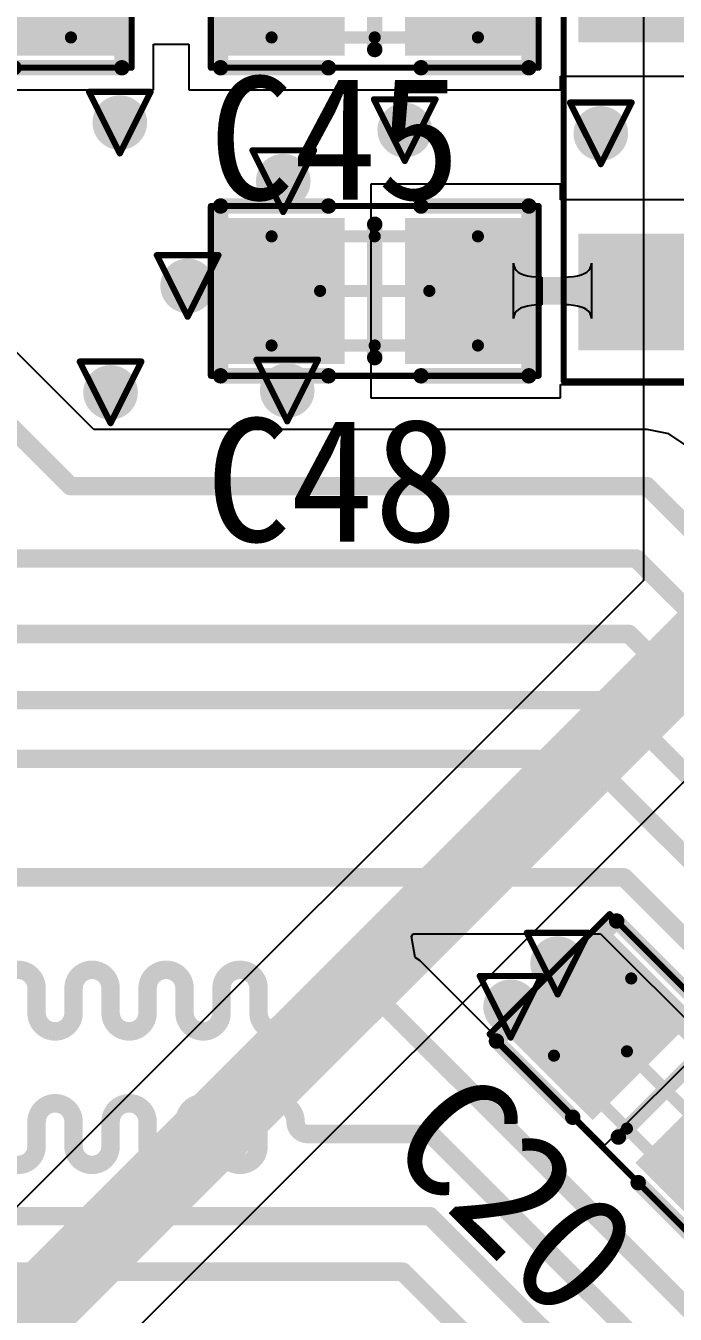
# Model space of a CAD drawing. Extents: x 75 to 173, y 40 to 188.
# Drawn here: x 114.84 to 120.19, y 151.3 to 161.92 of the extents above; entities that cross this region are included whole.
import ezdxf

# ---------------------------------------------------------------- set-up
doc = ezdxf.new("R2010")
doc.units = 0
doc.header["$MEASUREMENT"] = 0
doc.layers.get('0').update_dxf_attribs({"linetype": 'CONTINUOUS'})
for name, color, linetype in [('BottomLayer', 5, 'CONTINUOUS'), ('DRILLDRAWING', 1, 'CONTINUOUS'), ('MECHANICAL13', 56, 'CONTINUOUS'), ('MECHANICAL15', 56, 'CONTINUOUS'), ('MULTILAYER', 9, 'CONTINUOUS'), ('TopLayer', 1, 'CONTINUOUS'), ('TOPOVERLAY', 2, 'CONTINUOUS'), ('TOPPASTE', 8, 'CONTINUOUS'), ('TOPSOLDER', 216, 'CONTINUOUS'), ('ViaHoleLayer', 16, 'CONTINUOUS')]:
    doc.layers.add(name, color=color, linetype=linetype)

# ---------------------------------------------------------------- blocks, each defined once
blk = doc.blocks.new('ETC1_1_13_38')
at = {"layer": 'MECHANICAL13', "const_width": 0.1}
for points in [[(-1.37, 1.905), (1.37, 1.905)], [(-1.37, -1.905), (-1.37, 1.905)], [(1.37, -1.905), (1.37, 1.905)], [(-1.37, -1.905), (1.37, -1.905)]]:
    blk.add_lwpolyline(points, dxfattribs=at)
at = {"layer": 'MECHANICAL13', "const_width": 0.05}
for points in [[(-1.394998, 1.905, 1), (-1.345001, 1.905, 1)], [(-1.394998, 1.905, 1), (-1.345001, 1.905, 1)], [(1.345001, 1.905, 1), (1.394998, 1.905, 1)], [(1.345001, 1.905, 1), (1.394998, 1.905, 1)], [(-1.394998, -1.905, 1), (-1.345001, -1.905, 1)], [(-1.394998, -1.905, 1), (-1.345001, -1.905, 1)], [(1.345001, -1.905, 1), (1.394998, -1.905, 1)], [(1.345001, -1.905, 1), (1.394998, -1.905, 1)]]:
    blk.add_lwpolyline(points, format="xyb", close=True, dxfattribs=at)
at = {"layer": 'MECHANICAL15'}
for points, const_width in [([(-2.921, 2.005), (2.921, 2.005)], 0.05), ([(-2.921, -2.005), (-2.921, 2.005)], 0.05), ([(2.921, -2.005), (2.921, 2.005)], 0.05), ([(0.000003, -0.500002), (0.000003, 0.499999)], 0.1), ([(-0.499996, -0.000003), (0.500004, -0.000003)], 0.1), ([(-2.921, -2.005), (2.921, -2.005)], 0.05)]:
    blk.add_lwpolyline(points, dxfattribs=dict(at, const_width=const_width))
for points, const_width in [([(-2.933499, 2.005, 1), (-2.908501, 2.005, 1)], 0.024999), ([(-2.933499, 2.005, 1), (-2.908501, 2.005, 1)], 0.024999), ([(2.908501, 2.005, 1), (2.933499, 2.005, 1)], 0.024999), ([(2.908501, 2.005, 1), (2.933499, 2.005, 1)], 0.024999), ([(-0.024996, 0.499999, 1), (0.025001, 0.499999, 1)], 0.05), ([(-0.524995, -0.000003, 1), (-0.474998, -0.000003, 1)], 0.05), ([(0.475005, -0.000003, 1), (0.525003, -0.000003, 1)], 0.05), ([(-0.024996, -0.500002, 1), (0.025001, -0.500002, 1)], 0.05), ([(-2.933499, -2.005, 1), (-2.908501, -2.005, 1)], 0.024999), ([(-2.933499, -2.005, 1), (-2.908501, -2.005, 1)], 0.024999), ([(2.908501, -2.005, 1), (2.933499, -2.005, 1)], 0.024999), ([(2.908501, -2.005, 1), (2.933499, -2.005, 1)], 0.024999)]:
    blk.add_lwpolyline(points, format="xyb", close=True, dxfattribs=dict(at, const_width=const_width))
at = {"layer": 'TOPOVERLAY', "const_width": 0.2}
for points in [[(-0.699999, 1.905), (0.700004, 1.905)], [(-0.699999, -1.905), (0.700004, -1.905)]]:
    blk.add_lwpolyline(points, dxfattribs=at)
at = {"layer": 'TOPOVERLAY', "const_width": 0.1}
for points in [[(-0.749999, 1.905, 1), (-0.649999, 1.905, 1)], [(0.650004, 1.905, 1), (0.750004, 1.905, 1)], [(-0.749999, -1.905, 1), (-0.649999, -1.905, 1)], [(0.650004, -1.905, 1), (0.750004, -1.905, 1)]]:
    blk.add_lwpolyline(points, format="xyb", close=True, dxfattribs=at)
at = {"layer": 'TOPPASTE'}
for points in [[(-1.300002, 0.890001), (-1.300002, 1.649999), (-2.7, 0.890001), (-2.7, 1.649999)], [(2.7, 0.890001), (2.7, 1.649999), (1.300002, 0.890001), (1.300002, 1.649999)], [(2.7, -0.379999), (2.7, 0.379999), (1.300002, -0.379999), (1.300002, 0.379999)], [(-1.300002, -1.649999), (-1.300002, -0.890001), (-2.7, -1.649999), (-2.7, -0.890001)], [(2.7, -1.649999), (2.7, -0.890001), (1.300002, -1.649999), (1.300002, -0.890001)]]:
    blk.add_solid(points, dxfattribs=at)
at = {"layer": 'TOPSOLDER'}
for points in [[(-1.198402, 0.788401), (-1.198402, 1.751599), (-2.8016, 0.788401), (-2.8016, 1.751599)], [(2.8016, 0.788401), (2.8016, 1.751599), (1.198402, 0.788401), (1.198402, 1.751599)], [(2.8016, -0.481599), (2.8016, 0.481599), (1.198402, -0.481599), (1.198402, 0.481599)], [(-1.198402, -1.751599), (-1.198402, -0.788401), (-2.8016, -1.751599), (-2.8016, -0.788401)], [(2.8016, -1.751599), (2.8016, -0.788401), (1.198402, -1.751599), (1.198402, -0.788401)]]:
    blk.add_solid(points, dxfattribs=at)
blk = doc.blocks.new('R0603_47')
at = {"layer": 'MECHANICAL13', "const_width": 0.1}
for points in [[(-0.850001, -0.450002), (-0.850001, 0.449999)], [(-0.850001, 0.449999), (0.849998, 0.449999)], [(0.849998, -0.450002), (0.849998, 0.449999)], [(-0.850001, -0.450002), (0.849998, -0.450002)]]:
    blk.add_lwpolyline(points, dxfattribs=at)
at = {"layer": 'MECHANICAL13', "const_width": 0.05}
for points in [[(-0.875, 0.449999, 1), (-0.825002, 0.449999, 1)], [(-0.875, 0.449999, 1), (-0.825002, 0.449999, 1)], [(0.825, 0.449999, 1), (0.874997, 0.449999, 1)], [(0.825, 0.449999, 1), (0.874997, 0.449999, 1)], [(-0.875, -0.450002, 1), (-0.825002, -0.450002, 1)], [(-0.875, -0.450002, 1), (-0.825002, -0.450002, 1)], [(0.825, -0.450002, 1), (0.874997, -0.450002, 1)], [(0.825, -0.450002, 1), (0.874997, -0.450002, 1)]]:
    blk.add_lwpolyline(points, format="xyb", close=True, dxfattribs=at)
at = {"layer": 'MECHANICAL15'}
for points, const_width in [([(-1.35, 0.700001), (1.35, 0.700001)], 0.05), ([(-1.35, -0.700001), (-1.35, 0.700001)], 0.05), ([(1.35, -0.700001), (1.35, 0.700001)], 0.05), ([(0, -0.450002), (0, 0.449999)], 0.1), ([(-0.450002, 0), (0.449999, 0)], 0.1), ([(-1.35, -0.700001), (1.35, -0.700001)], 0.05)]:
    blk.add_lwpolyline(points, dxfattribs=dict(at, const_width=const_width))
for points, const_width in [([(-1.362499, 0.700001, 1), (-1.3375, 0.700001, 1)], 0.024999), ([(-1.362499, 0.700001, 1), (-1.3375, 0.700001, 1)], 0.024999), ([(1.3375, 0.700001, 1), (1.362499, 0.700001, 1)], 0.024999), ([(1.3375, 0.700001, 1), (1.362499, 0.700001, 1)], 0.024999), ([(-0.024999, 0.449999, 1), (0.024999, 0.449999, 1)], 0.05), ([(-0.475, 0, 1), (-0.425003, 0, 1)], 0.05), ([(0.425, 0, 1), (0.474998, 0, 1)], 0.05), ([(-0.024999, -0.450002, 1), (0.024999, -0.450002, 1)], 0.05), ([(-1.362499, -0.700001, 1), (-1.3375, -0.700001, 1)], 0.024999), ([(-1.362499, -0.700001, 1), (-1.3375, -0.700001, 1)], 0.024999), ([(1.3375, -0.700001, 1), (1.362499, -0.700001, 1)], 0.024999), ([(1.3375, -0.700001, 1), (1.362499, -0.700001, 1)], 0.024999)]:
    blk.add_lwpolyline(points, format="xyb", close=True, dxfattribs=dict(at, const_width=const_width))
at = {"layer": 'TOPOVERLAY', "const_width": 0.127}
for points in [[(-1.27, -0.700001), (-1.27, 0.700001)], [(-1.27, 0.700001), (-0.381, 0.700001)], [(0.381, 0.700001), (1.27, 0.700001)], [(1.27, -0.700001), (1.27, 0.700001)], [(0, -0.549999), (0, 0.549999)], [(-1.27, -0.700001), (-0.381, -0.700001)], [(0.381, -0.700001), (1.27, -0.700001)]]:
    blk.add_lwpolyline(points, dxfattribs=at)
at = {"layer": 'TOPOVERLAY', "const_width": 0.0635}
for points in [[(-1.30175, 0.700001, 1), (-1.23825, 0.700001, 1)], [(-1.30175, 0.700001, 1), (-1.23825, 0.700001, 1)], [(-0.41275, 0.700001, 1), (-0.34925, 0.700001, 1)], [(0.34925, 0.700001, 1), (0.41275, 0.700001, 1)], [(1.23825, 0.700001, 1), (1.30175, 0.700001, 1)], [(1.23825, 0.700001, 1), (1.30175, 0.700001, 1)], [(-0.03175, 0.549999, 1), (0.03175, 0.549999, 1)], [(-0.03175, -0.549999, 1), (0.03175, -0.549999, 1)], [(-1.30175, -0.700001, 1), (-1.23825, -0.700001, 1)], [(-1.30175, -0.700001, 1), (-1.23825, -0.700001, 1)], [(-0.41275, -0.700001, 1), (-0.34925, -0.700001, 1)], [(0.34925, -0.700001, 1), (0.41275, -0.700001, 1)], [(1.23825, -0.700001, 1), (1.30175, -0.700001, 1)], [(1.23825, -0.700001, 1), (1.30175, -0.700001, 1)]]:
    blk.add_lwpolyline(points, format="xyb", close=True, dxfattribs=at)
at = {"layer": 'TOPPASTE'}
for points in [[(-0.350002, -0.499999), (-0.350002, 0.499999), (-1.15, -0.499999), (-1.15, 0.499999)], [(1.149998, -0.499999), (1.149998, 0.499999), (0.349999, -0.499999), (0.349999, 0.499999)]]:
    blk.add_solid(points, dxfattribs=at)
at = {"layer": 'TOPSOLDER'}
for points in [[(-0.248402, -0.601599), (-0.248402, 0.601599), (-1.2516, -0.601599), (-1.2516, 0.601599)], [(1.251598, -0.601599), (1.251598, 0.601599), (0.248399, -0.601599), (0.248399, 0.601599)]]:
    blk.add_solid(points, dxfattribs=at)
blk = doc.blocks.new('C0603_89')
at = {"layer": 'MECHANICAL13', "const_width": 0.1}
for points in [[(0.849998, 0.449999), (-0.850001, 0.449999)], [(-0.850001, 0.449999), (-0.850001, -0.450002)], [(0.849998, 0.449999), (0.849998, -0.450002)], [(0.849998, -0.450002), (-0.850001, -0.450002)]]:
    blk.add_lwpolyline(points, dxfattribs=at)
at = {"layer": 'MECHANICAL13', "const_width": 0.05}
for points in [[(-0.875, 0.449999, 1), (-0.825002, 0.449999, 1)], [(-0.875, 0.449999, 1), (-0.825002, 0.449999, 1)], [(0.825, 0.449999, 1), (0.874997, 0.449999, 1)], [(0.825, 0.449999, 1), (0.874997, 0.449999, 1)], [(-0.875, -0.450002, 1), (-0.825002, -0.450002, 1)], [(-0.875, -0.450002, 1), (-0.825002, -0.450002, 1)], [(0.825, -0.450002, 1), (0.874997, -0.450002, 1)], [(0.825, -0.450002, 1), (0.874997, -0.450002, 1)]]:
    blk.add_lwpolyline(points, format="xyb", close=True, dxfattribs=at)
at = {"layer": 'MECHANICAL15'}
for points, const_width in [([(-1.35, 0.700001), (-1.35, -0.700001)], 0.05), ([(1.35, 0.700001), (-1.35, 0.700001)], 0.05), ([(1.35, 0.700001), (1.35, -0.700001)], 0.05), ([(0, 0.449999), (0, -0.450002)], 0.1), ([(0.449999, 0), (-0.450002, 0)], 0.1), ([(1.35, -0.700001), (-1.35, -0.700001)], 0.05)]:
    blk.add_lwpolyline(points, dxfattribs=dict(at, const_width=const_width))
for points, const_width in [([(-1.362499, 0.700001, 1), (-1.3375, 0.700001, 1)], 0.024999), ([(-1.362499, 0.700001, 1), (-1.3375, 0.700001, 1)], 0.024999), ([(1.3375, 0.700001, 1), (1.362499, 0.700001, 1)], 0.024999), ([(1.3375, 0.700001, 1), (1.362499, 0.700001, 1)], 0.024999), ([(-0.024999, 0.449999, 1), (0.024999, 0.449999, 1)], 0.05), ([(-0.475, 0, 1), (-0.425003, 0, 1)], 0.05), ([(0.425, 0, 1), (0.474998, 0, 1)], 0.05), ([(-0.024999, -0.450002, 1), (0.024999, -0.450002, 1)], 0.05), ([(-1.362499, -0.700001, 1), (-1.3375, -0.700001, 1)], 0.024999), ([(-1.362499, -0.700001, 1), (-1.3375, -0.700001, 1)], 0.024999), ([(1.3375, -0.700001, 1), (1.362499, -0.700001, 1)], 0.024999), ([(1.3375, -0.700001, 1), (1.362499, -0.700001, 1)], 0.024999)]:
    blk.add_lwpolyline(points, format="xyb", close=True, dxfattribs=dict(at, const_width=const_width))
at = {"layer": 'TOPOVERLAY', "const_width": 0.127}
for points in [[(-0.381, 0.700001), (-1.27, 0.700001)], [(-1.27, 0.700001), (-1.27, -0.700001)], [(1.27, 0.700001), (0.381, 0.700001)], [(1.27, 0.700001), (1.27, -0.700001)], [(0, 0.549999), (0, -0.549999)], [(-0.381, -0.700001), (-1.27, -0.700001)], [(1.27, -0.700001), (0.381, -0.700001)]]:
    blk.add_lwpolyline(points, dxfattribs=at)
at = {"layer": 'TOPOVERLAY', "const_width": 0.0635}
for points in [[(-1.30175, 0.700001, 1), (-1.23825, 0.700001, 1)], [(-1.30175, 0.700001, 1), (-1.23825, 0.700001, 1)], [(-0.41275, 0.700001, 1), (-0.34925, 0.700001, 1)], [(0.34925, 0.700001, 1), (0.41275, 0.700001, 1)], [(1.23825, 0.700001, 1), (1.30175, 0.700001, 1)], [(1.23825, 0.700001, 1), (1.30175, 0.700001, 1)], [(-0.03175, 0.549999, 1), (0.03175, 0.549999, 1)], [(-0.03175, -0.549999, 1), (0.03175, -0.549999, 1)], [(-1.30175, -0.700001, 1), (-1.23825, -0.700001, 1)], [(-1.30175, -0.700001, 1), (-1.23825, -0.700001, 1)], [(-0.41275, -0.700001, 1), (-0.34925, -0.700001, 1)], [(0.34925, -0.700001, 1), (0.41275, -0.700001, 1)], [(1.23825, -0.700001, 1), (1.30175, -0.700001, 1)], [(1.23825, -0.700001, 1), (1.30175, -0.700001, 1)]]:
    blk.add_lwpolyline(points, format="xyb", close=True, dxfattribs=at)
at = {"layer": 'TOPPASTE'}
for points in [[(-0.350002, -0.499999), (-0.350002, 0.499999), (-1.15, -0.499999), (-1.15, 0.499999)], [(1.149998, -0.499999), (1.149998, 0.499999), (0.349999, -0.499999), (0.349999, 0.499999)]]:
    blk.add_solid(points, dxfattribs=at)
at = {"layer": 'TOPSOLDER'}
for points in [[(-0.248402, -0.601599), (-0.248402, 0.601599), (-1.2516, -0.601599), (-1.2516, 0.601599)], [(1.251598, -0.601599), (1.251598, 0.601599), (0.248399, -0.601599), (0.248399, 0.601599)]]:
    blk.add_solid(points, dxfattribs=at)
blk = doc.blocks.new('C0603_92')
at = {"layer": 'MECHANICAL13', "const_width": 0.1}
for points in [[(0.849998, 0.449999), (-0.850001, 0.449999)], [(-0.850001, 0.449999), (-0.850001, -0.450002)], [(0.849998, 0.449999), (0.849998, -0.450002)], [(0.849998, -0.450002), (-0.850001, -0.450002)]]:
    blk.add_lwpolyline(points, dxfattribs=at)
at = {"layer": 'MECHANICAL13', "const_width": 0.05}
for points in [[(-0.875, 0.449999, 1), (-0.825002, 0.449999, 1)], [(-0.875, 0.449999, 1), (-0.825002, 0.449999, 1)], [(0.825, 0.449999, 1), (0.874997, 0.449999, 1)], [(0.825, 0.449999, 1), (0.874997, 0.449999, 1)], [(-0.875, -0.450002, 1), (-0.825002, -0.450002, 1)], [(-0.875, -0.450002, 1), (-0.825002, -0.450002, 1)], [(0.825, -0.450002, 1), (0.874997, -0.450002, 1)], [(0.825, -0.450002, 1), (0.874997, -0.450002, 1)]]:
    blk.add_lwpolyline(points, format="xyb", close=True, dxfattribs=at)
at = {"layer": 'MECHANICAL15'}
for points, const_width in [([(-1.35, 0.700001), (-1.35, -0.700001)], 0.05), ([(1.35, 0.700001), (-1.35, 0.700001)], 0.05), ([(1.35, 0.700001), (1.35, -0.700001)], 0.05), ([(0, 0.449999), (0, -0.450002)], 0.1), ([(0.449999, 0), (-0.450002, 0)], 0.1), ([(1.35, -0.700001), (-1.35, -0.700001)], 0.05)]:
    blk.add_lwpolyline(points, dxfattribs=dict(at, const_width=const_width))
for points, const_width in [([(-1.362499, 0.700001, 1), (-1.3375, 0.700001, 1)], 0.024999), ([(-1.362499, 0.700001, 1), (-1.3375, 0.700001, 1)], 0.024999), ([(1.3375, 0.700001, 1), (1.362499, 0.700001, 1)], 0.024999), ([(1.3375, 0.700001, 1), (1.362499, 0.700001, 1)], 0.024999), ([(-0.024999, 0.449999, 1), (0.024999, 0.449999, 1)], 0.05), ([(-0.475, 0, 1), (-0.425003, 0, 1)], 0.05), ([(0.425, 0, 1), (0.474998, 0, 1)], 0.05), ([(-0.024999, -0.450002, 1), (0.024999, -0.450002, 1)], 0.05), ([(-1.362499, -0.700001, 1), (-1.3375, -0.700001, 1)], 0.024999), ([(-1.362499, -0.700001, 1), (-1.3375, -0.700001, 1)], 0.024999), ([(1.3375, -0.700001, 1), (1.362499, -0.700001, 1)], 0.024999), ([(1.3375, -0.700001, 1), (1.362499, -0.700001, 1)], 0.024999)]:
    blk.add_lwpolyline(points, format="xyb", close=True, dxfattribs=dict(at, const_width=const_width))
at = {"layer": 'TOPOVERLAY', "const_width": 0.127}
for points in [[(-0.381, 0.700001), (-1.27, 0.700001)], [(-1.27, 0.700001), (-1.27, -0.700001)], [(1.27, 0.700001), (0.381, 0.700001)], [(1.27, 0.700001), (1.27, -0.700001)], [(0, 0.549999), (0, -0.549999)], [(-0.381, -0.700001), (-1.27, -0.700001)], [(1.27, -0.700001), (0.381, -0.700001)]]:
    blk.add_lwpolyline(points, dxfattribs=at)
at = {"layer": 'TOPOVERLAY', "const_width": 0.0635}
for points in [[(-1.30175, 0.700001, 1), (-1.23825, 0.700001, 1)], [(-1.30175, 0.700001, 1), (-1.23825, 0.700001, 1)], [(-0.41275, 0.700001, 1), (-0.34925, 0.700001, 1)], [(0.34925, 0.700001, 1), (0.41275, 0.700001, 1)], [(1.23825, 0.700001, 1), (1.30175, 0.700001, 1)], [(1.23825, 0.700001, 1), (1.30175, 0.700001, 1)], [(-0.03175, 0.549999, 1), (0.03175, 0.549999, 1)], [(-0.03175, -0.549999, 1), (0.03175, -0.549999, 1)], [(-1.30175, -0.700001, 1), (-1.23825, -0.700001, 1)], [(-1.30175, -0.700001, 1), (-1.23825, -0.700001, 1)], [(-0.41275, -0.700001, 1), (-0.34925, -0.700001, 1)], [(0.34925, -0.700001, 1), (0.41275, -0.700001, 1)], [(1.23825, -0.700001, 1), (1.30175, -0.700001, 1)], [(1.23825, -0.700001, 1), (1.30175, -0.700001, 1)]]:
    blk.add_lwpolyline(points, format="xyb", close=True, dxfattribs=at)
at = {"layer": 'TOPPASTE'}
for points in [[(-0.350002, -0.499999), (-0.350002, 0.499999), (-1.15, -0.499999), (-1.15, 0.499999)], [(1.149998, -0.499999), (1.149998, 0.499999), (0.349999, -0.499999), (0.349999, 0.499999)]]:
    blk.add_solid(points, dxfattribs=at)
at = {"layer": 'TOPSOLDER'}
for points in [[(-0.248402, -0.601599), (-0.248402, 0.601599), (-1.2516, -0.601599), (-1.2516, 0.601599)], [(1.251598, -0.601599), (1.251598, 0.601599), (0.248399, -0.601599), (0.248399, 0.601599)]]:
    blk.add_solid(points, dxfattribs=at)
blk = doc.blocks.new('C0603_108')
at = {"layer": 'MECHANICAL13', "const_width": 0.1}
for points in [[(-0.850001, 0.449999), (-0.850001, -0.450002)], [(0.849998, 0.449999), (-0.850001, 0.449999)], [(0.849998, 0.449999), (0.849998, -0.450002)], [(0.849998, -0.450002), (-0.850001, -0.450002)]]:
    blk.add_lwpolyline(points, dxfattribs=at)
at = {"layer": 'MECHANICAL13', "const_width": 0.05}
for points in [[(-0.875, 0.449999, 1), (-0.825002, 0.449999, 1)], [(-0.875, 0.449999, 1), (-0.825002, 0.449999, 1)], [(0.825, 0.449999, 1), (0.874997, 0.449999, 1)], [(0.825, 0.449999, 1), (0.874997, 0.449999, 1)], [(-0.875, -0.450002, 1), (-0.825002, -0.450002, 1)], [(-0.875, -0.450002, 1), (-0.825002, -0.450002, 1)], [(0.825, -0.450002, 1), (0.874997, -0.450002, 1)], [(0.825, -0.450002, 1), (0.874997, -0.450002, 1)]]:
    blk.add_lwpolyline(points, format="xyb", close=True, dxfattribs=at)
at = {"layer": 'MECHANICAL15'}
for points, const_width in [([(1.35, 0.700001), (-1.35, 0.700001)], 0.05), ([(-1.35, 0.700001), (-1.35, -0.700001)], 0.05), ([(1.35, 0.700001), (1.35, -0.700001)], 0.05), ([(0, 0.450002), (0, -0.450002)], 0.1), ([(0.450002, 0), (-0.450002, 0)], 0.1), ([(1.35, -0.700001), (-1.35, -0.700001)], 0.05)]:
    blk.add_lwpolyline(points, dxfattribs=dict(at, const_width=const_width))
for points, const_width in [([(-1.362499, 0.700001, 1), (-1.3375, 0.700001, 1)], 0.024999), ([(-1.362499, 0.700001, 1), (-1.3375, 0.700001, 1)], 0.024999), ([(1.3375, 0.700001, 1), (1.362499, 0.700001, 1)], 0.024999), ([(1.3375, 0.700001, 1), (1.362499, 0.700001, 1)], 0.024999), ([(-0.024999, 0.450002, 1), (0.024999, 0.450002, 1)], 0.05), ([(-0.475, 0, 1), (-0.425003, 0, 1)], 0.05), ([(0.425003, 0, 1), (0.475, 0, 1)], 0.05), ([(-0.024999, -0.450002, 1), (0.024999, -0.450002, 1)], 0.05), ([(-1.362499, -0.700001, 1), (-1.3375, -0.700001, 1)], 0.024999), ([(-1.362499, -0.700001, 1), (-1.3375, -0.700001, 1)], 0.024999), ([(1.3375, -0.700001, 1), (1.362499, -0.700001, 1)], 0.024999), ([(1.3375, -0.700001, 1), (1.362499, -0.700001, 1)], 0.024999)]:
    blk.add_lwpolyline(points, format="xyb", close=True, dxfattribs=dict(at, const_width=const_width))
at = {"layer": 'TOPOVERLAY', "const_width": 0.127}
for points in [[(-1.27, 0.700001), (-1.27, -0.700001)], [(-0.381, 0.700001), (-1.27, 0.700001)], [(1.27, 0.700001), (0.381, 0.700001)], [(1.27, 0.700001), (1.27, -0.700001)], [(0, 0.549996), (0, -0.549996)], [(-0.381, -0.700001), (-1.27, -0.700001)], [(1.27, -0.700001), (0.381, -0.700001)]]:
    blk.add_lwpolyline(points, dxfattribs=at)
at = {"layer": 'TOPOVERLAY', "const_width": 0.0635}
for points in [[(-1.30175, 0.700001, 1), (-1.23825, 0.700001, 1)], [(-1.30175, 0.700001, 1), (-1.23825, 0.700001, 1)], [(-0.41275, 0.700001, 1), (-0.34925, 0.700001, 1)], [(0.34925, 0.700001, 1), (0.41275, 0.700001, 1)], [(1.23825, 0.700001, 1), (1.30175, 0.700001, 1)], [(1.23825, 0.700001, 1), (1.30175, 0.700001, 1)], [(-0.03175, 0.549996, 1), (0.03175, 0.549996, 1)], [(-0.03175, -0.549996, 1), (0.03175, -0.549996, 1)], [(-1.30175, -0.700001, 1), (-1.23825, -0.700001, 1)], [(-1.30175, -0.700001, 1), (-1.23825, -0.700001, 1)], [(-0.41275, -0.700001, 1), (-0.34925, -0.700001, 1)], [(0.34925, -0.700001, 1), (0.41275, -0.700001, 1)], [(1.23825, -0.700001, 1), (1.30175, -0.700001, 1)], [(1.23825, -0.700001, 1), (1.30175, -0.700001, 1)]]:
    blk.add_lwpolyline(points, format="xyb", close=True, dxfattribs=at)
at = {"layer": 'TOPPASTE'}
for points in [[(-0.350002, -0.499999), (-0.350002, 0.499999), (-1.15, -0.499999), (-1.15, 0.499999)], [(1.149998, -0.499999), (1.149998, 0.499999), (0.349999, -0.499999), (0.349999, 0.499999)]]:
    blk.add_solid(points, dxfattribs=at)
at = {"layer": 'TOPSOLDER'}
for points in [[(-0.248402, -0.601599), (-0.248402, 0.601599), (-1.2516, -0.601599), (-1.2516, 0.601599)], [(1.251598, -0.601599), (1.251598, 0.601599), (0.248399, -0.601599), (0.248399, 0.601599)]]:
    blk.add_solid(points, dxfattribs=at)

msp = doc.modelspace()

# ---------------------------------------------------------------- linework, layer by layer
at = {"layer": 'BottomLayer'}
for p, q in [((119.92833, 171.35982), (119.92833, 157.34852)), ((119.92833, 157.34852), (110.8666, 148.2868)), ((112.0693, 147.4968), (121.13103, 156.55852))]:
    msp.add_line(p, q, dxfattribs=at)
at = {"layer": 'BottomLayer', "const_width": 0.225}
for points in [[(115.50216, 161.12362, 1), (115.72715, 161.12362, 1)], [(117.84958, 161.06162, 1), (118.07458, 161.06162, 1)], [(119.46456, 161.03515, 1), (119.68955, 161.03515, 1)], [(116.84836, 160.64102, 1), (117.07335, 160.64102, 1)], [(116.06096, 159.77742, 1), (116.28595, 159.77742, 1)], [(115.42596, 158.89962, 1), (115.65095, 158.89962, 1)], [(116.88126, 158.91522, 1), (117.10626, 158.91522, 1)], [(119.10896, 154.18942, 1), (119.33395, 154.18942, 1)], [(118.72148, 153.83382, 1), (118.94648, 153.83382, 1)]]:
    msp.add_lwpolyline(points, format="xyb", close=True, dxfattribs=at)
at = {"layer": 'BottomLayer', "const_width": 0.635}
msp.add_lwpolyline([(111.36478, 147.78862), (120.63286, 157.0567)], dxfattribs=at)
at = {"layer": 'DRILLDRAWING', "const_width": 0.0508}
for points in [[(115.36066, 161.37762), (115.86866, 161.37762)], [(115.36066, 161.37762), (115.61466, 160.86962)], [(115.61466, 160.86962), (115.86866, 161.37762)], [(117.70808, 161.31562), (118.21608, 161.31562)], [(117.70808, 161.31562), (117.96208, 160.80762)], [(117.96208, 160.80762), (118.21608, 161.31562)], [(119.32306, 161.28915), (119.83106, 161.28915)], [(119.32306, 161.28915), (119.57706, 160.78115)], [(119.57706, 160.78115), (119.83106, 161.28915)], [(116.70686, 160.89502), (117.21486, 160.89502)], [(116.70686, 160.89502), (116.96086, 160.38702)], [(116.96086, 160.38702), (117.21486, 160.89502)], [(115.91946, 160.03142), (116.42746, 160.03142)], [(115.91946, 160.03142), (116.17346, 159.52342)], [(116.17346, 159.52342), (116.42746, 160.03142)], [(115.28446, 159.15362), (115.79246, 159.15362)], [(115.28446, 159.15362), (115.53846, 158.64562)], [(115.53846, 158.64562), (115.79246, 159.15362)], [(116.73976, 159.16922), (117.24776, 159.16922)], [(116.73976, 159.16922), (116.99376, 158.66122)], [(116.99376, 158.66122), (117.24776, 159.16922)], [(118.96746, 154.44342), (119.47546, 154.44342)], [(118.96746, 154.44342), (119.22146, 153.93542)], [(119.22146, 153.93542), (119.47546, 154.44342)], [(118.57998, 154.08782), (119.08798, 154.08782)], [(118.57998, 154.08782), (118.83398, 153.57982)], [(118.83398, 153.57982), (119.08798, 154.08782)]]:
    msp.add_lwpolyline(points, dxfattribs=at)
at = {"layer": 'DRILLDRAWING', "const_width": 0.0254}
for points in [[(115.34796, 161.37762, 1), (115.37336, 161.37762, 1)], [(115.34796, 161.37762, 1), (115.37336, 161.37762, 1)], [(115.85596, 161.37762, 1), (115.88136, 161.37762, 1)], [(115.85596, 161.37762, 1), (115.88136, 161.37762, 1)], [(117.69538, 161.31562, 1), (117.72078, 161.31562, 1)], [(117.69538, 161.31562, 1), (117.72078, 161.31562, 1)], [(118.20338, 161.31562, 1), (118.22878, 161.31562, 1)], [(118.20338, 161.31562, 1), (118.22878, 161.31562, 1)], [(119.31036, 161.28915, 1), (119.33576, 161.28915, 1)], [(119.31036, 161.28915, 1), (119.33576, 161.28915, 1)], [(119.81836, 161.28915, 1), (119.84376, 161.28915, 1)], [(119.81836, 161.28915, 1), (119.84376, 161.28915, 1)], [(115.60196, 160.86962, 1), (115.62736, 160.86962, 1)], [(115.60196, 160.86962, 1), (115.62736, 160.86962, 1)], [(116.69416, 160.89502, 1), (116.71956, 160.89502, 1)], [(116.69416, 160.89502, 1), (116.71956, 160.89502, 1)], [(117.20216, 160.89502, 1), (117.22756, 160.89502, 1)], [(117.20216, 160.89502, 1), (117.22756, 160.89502, 1)], [(117.94938, 160.80762, 1), (117.97478, 160.80762, 1)], [(117.94938, 160.80762, 1), (117.97478, 160.80762, 1)], [(119.56436, 160.78115, 1), (119.58976, 160.78115, 1)], [(119.56436, 160.78115, 1), (119.58976, 160.78115, 1)], [(116.94816, 160.38702, 1), (116.97356, 160.38702, 1)], [(116.94816, 160.38702, 1), (116.97356, 160.38702, 1)], [(115.90676, 160.03142, 1), (115.93216, 160.03142, 1)], [(115.90676, 160.03142, 1), (115.93216, 160.03142, 1)], [(116.41476, 160.03142, 1), (116.44016, 160.03142, 1)], [(116.41476, 160.03142, 1), (116.44016, 160.03142, 1)], [(116.16076, 159.52342, 1), (116.18616, 159.52342, 1)], [(116.16076, 159.52342, 1), (116.18616, 159.52342, 1)], [(115.27176, 159.15362, 1), (115.29716, 159.15362, 1)], [(115.27176, 159.15362, 1), (115.29716, 159.15362, 1)], [(115.77976, 159.15362, 1), (115.80516, 159.15362, 1)], [(115.77976, 159.15362, 1), (115.80516, 159.15362, 1)], [(116.72706, 159.16922, 1), (116.75246, 159.16922, 1)], [(116.72706, 159.16922, 1), (116.75246, 159.16922, 1)], [(117.23506, 159.16922, 1), (117.26046, 159.16922, 1)], [(117.23506, 159.16922, 1), (117.26046, 159.16922, 1)], [(115.52576, 158.64562, 1), (115.55116, 158.64562, 1)], [(115.52576, 158.64562, 1), (115.55116, 158.64562, 1)], [(116.98106, 158.66122, 1), (117.00646, 158.66122, 1)], [(116.98106, 158.66122, 1), (117.00646, 158.66122, 1)], [(118.95476, 154.44342, 1), (118.98016, 154.44342, 1)], [(118.95476, 154.44342, 1), (118.98016, 154.44342, 1)], [(119.46276, 154.44342, 1), (119.48816, 154.44342, 1)], [(119.46276, 154.44342, 1), (119.48816, 154.44342, 1)], [(118.56728, 154.08782, 1), (118.59268, 154.08782, 1)], [(118.56728, 154.08782, 1), (118.59268, 154.08782, 1)], [(119.07528, 154.08782, 1), (119.10068, 154.08782, 1)], [(119.07528, 154.08782, 1), (119.10068, 154.08782, 1)], [(119.20876, 153.93542, 1), (119.23416, 153.93542, 1)], [(119.20876, 153.93542, 1), (119.23416, 153.93542, 1)], [(118.82128, 153.57982, 1), (118.84668, 153.57982, 1)], [(118.82128, 153.57982, 1), (118.84668, 153.57982, 1)]]:
    msp.add_lwpolyline(points, format="xyb", close=True, dxfattribs=at)
at = {"layer": 'MULTILAYER', "const_width": 0.225}
for points in [[(115.50216, 161.12362, 1), (115.72715, 161.12362, 1)], [(117.84958, 161.06162, 1), (118.07458, 161.06162, 1)], [(119.46456, 161.03515, 1), (119.68955, 161.03515, 1)], [(116.84836, 160.64102, 1), (117.07335, 160.64102, 1)], [(116.06096, 159.77742, 1), (116.28595, 159.77742, 1)], [(115.42596, 158.89962, 1), (115.65095, 158.89962, 1)], [(116.88126, 158.91522, 1), (117.10626, 158.91522, 1)], [(119.10896, 154.18942, 1), (119.33395, 154.18942, 1)], [(118.72148, 153.83382, 1), (118.94648, 153.83382, 1)]]:
    msp.add_lwpolyline(points, format="xyb", close=True, dxfattribs=at)
at = {"layer": 'TopLayer'}
for p, q in [((115.40134, 158.59258), (108.29946, 165.69446)), ((115.89286, 161.39502), (115.89286, 161.77102)), ((115.89286, 161.77102), (116.18366, 161.77102)), ((116.18366, 161.77102), (116.18366, 161.39502)), ((119.24566, 161.39502), (119.24566, 161.50562)), ((119.24566, 161.50562), (121.27425, 161.50562)), ((112.83086, 161.39502), (115.89286, 161.39502)), ((116.18366, 161.39502), (119.24566, 161.39502)), ((119.24566, 160.61702), (117.68366, 160.61702)), ((117.68366, 160.61702), (117.68366, 158.85502)), ((119.24566, 160.48762), (119.24566, 160.61702)), ((121.27425, 160.48762), (119.24566, 160.48762)), ((118.85856, 159.50742), (118.85856, 159.96462)), ((118.85856, 159.96462), (118.86088, 159.9429)), ((118.86088, 159.9429), (118.86783, 159.92347)), ((118.86783, 159.92347), (118.87941, 159.90633)), ((118.87941, 159.90633), (118.89563, 159.89147)), ((118.89563, 159.89147), (118.91648, 159.8789)), ((119.44144, 159.8789), (119.46229, 159.89147)), ((119.46229, 159.89147), (119.4785, 159.90633)), ((119.4785, 159.90633), (119.49009, 159.92347)), ((119.49009, 159.92347), (119.49704, 159.9429)), ((119.49704, 159.9429), (119.49935, 159.96462)), ((119.49935, 159.96462), (119.49935, 159.50742)), ((118.91648, 159.8789), (118.94196, 159.86861)), ((118.94196, 159.86861), (118.97207, 159.86061)), ((118.97207, 159.86061), (119.00682, 159.85489)), ((119.00682, 159.85489), (119.0462, 159.85146)), ((119.0462, 159.85146), (119.09021, 159.85032)), ((119.09021, 159.85032), (119.09021, 159.62172)), ((119.2677, 159.85032), (119.31172, 159.85146)), ((119.2677, 159.62172), (119.2677, 159.85032)), ((119.31172, 159.85146), (119.3511, 159.85489)), ((119.3511, 159.85489), (119.38584, 159.86061)), ((119.38584, 159.86061), (119.41596, 159.86861)), ((119.41596, 159.86861), (119.44144, 159.8789)), ((118.89563, 159.58057), (118.87941, 159.56571)), ((118.91648, 159.59315), (118.89563, 159.58057)), ((118.94196, 159.60343), (118.91648, 159.59315)), ((118.97207, 159.61143), (118.94196, 159.60343)), ((119.00682, 159.61715), (118.97207, 159.61143)), ((119.0462, 159.62058), (119.00682, 159.61715)), ((119.09021, 159.62172), (119.0462, 159.62058)), ((119.31172, 159.62058), (119.2677, 159.62172)), ((119.3511, 159.61715), (119.31172, 159.62058)), ((119.38584, 159.61143), (119.3511, 159.61715)), ((119.41596, 159.60343), (119.38584, 159.61143)), ((119.44144, 159.59315), (119.41596, 159.60343)), ((119.46229, 159.58057), (119.44144, 159.59315)), ((119.4785, 159.56571), (119.46229, 159.58057)), ((118.86088, 159.52914), (118.85856, 159.50742)), ((118.86783, 159.54857), (118.86088, 159.52914)), ((118.87941, 159.56571), (118.86783, 159.54857)), ((119.49009, 159.54857), (119.4785, 159.56571)), ((119.49704, 159.52914), (119.49009, 159.54857)), ((119.49935, 159.50742), (119.49704, 159.52914)), ((119.24566, 158.85502), (119.24566, 158.96562)), ((119.24566, 158.96562), (121.27425, 158.96562)), ((117.68366, 158.85502), (119.24566, 158.85502)), ((119.95806, 158.59258), (115.40134, 158.59258)), ((120.13645, 158.55709), (119.95806, 158.59258)), ((120.28768, 158.45604), (120.13645, 158.55709)), ((118.01697, 154.41333), (118.03222, 154.43446)), ((118.04769, 154.2407), (118.01697, 154.41333)), ((118.03222, 154.43446), (119.57498, 154.43446)), ((119.57498, 154.43446), (120.46402, 153.54542)), ((118.08728, 154.21424), (118.04769, 154.2407)), ((119.61006, 152.69146), (118.08728, 154.21424)), ((120.46402, 153.54542), (119.61006, 152.69146))]:
    msp.add_line(p, q, dxfattribs=at)
for points, const_width in [([(104.56896, 168.76572), (115.20826, 158.12642)], 0.1524), ([(118.46466, 159.73602), (120.18385, 159.73602)], 0.2286), ([(115.20826, 158.12642), (119.95806, 158.12642)], 0.1524), ([(119.95806, 158.12642), (124.33345, 153.75102)], 0.1524), ([(114.45896, 157.52952), (119.86916, 157.52952)], 0.1524), ([(119.86916, 157.52952), (123.83345, 153.56522)], 0.1524), ([(113.86206, 156.90722), (119.80896, 156.90722)], 0.1524), ([(119.80896, 156.90722), (123.33345, 153.38272)], 0.1524), ([(112.88416, 156.36112), (119.67256, 156.36112)], 0.1524), ([(119.67256, 156.36112), (122.83346, 153.20022)], 0.1524), ([(112.57936, 155.87852), (119.47266, 155.87852)], 0.1524), ([(119.47266, 155.87852), (122.33346, 153.01772)], 0.1524), ([(114.57326, 154.90062), (119.76806, 154.90062)], 0.1524), ([(119.76806, 154.90062), (121.83346, 152.83523)], 0.1524), ([(114.92886, 153.88462), (114.92886, 153.98622)], 0.1524), ([(115.23366, 153.88462), (115.23366, 153.98622)], 0.1524), ([(115.53846, 153.88462), (115.53846, 153.98622)], 0.1524), ([(115.84326, 153.88462), (115.84326, 153.98622)], 0.1524), ([(116.14806, 153.88462), (116.14806, 153.98622)], 0.1524), ([(116.45286, 153.88462), (116.45286, 153.98622)], 0.1524), ([(116.75766, 153.88462), (116.75766, 153.98622)], 0.1524), ([(114.92886, 153.78302), (114.92886, 153.88462)], 0.1524), ([(115.23366, 153.78302), (115.23366, 153.88462)], 0.1524), ([(115.53846, 153.78302), (115.53846, 153.88462)], 0.1524), ([(115.84326, 153.78302), (115.84326, 153.88462)], 0.1524), ([(116.14806, 153.78302), (116.14806, 153.88462)], 0.1524), ([(116.45286, 153.78302), (116.45286, 153.88462)], 0.1524), ([(116.75766, 153.78302), (116.75766, 153.88462)], 0.1524), ([(117.16406, 153.88462), (117.36726, 153.88462)], 0.1524), ([(117.36726, 153.88462), (117.67206, 153.88462)], 0.1524), ([(117.67206, 153.88462), (117.72286, 153.88462)], 0.1524), ([(117.72286, 153.88462), (117.75766, 153.88462)], 0.1524), ([(117.75766, 153.88462), (120.83346, 150.80881)], 0.1524), ([(114.92886, 152.7842), (114.92886, 152.8858)], 0.1524), ([(115.23366, 152.7842), (115.23366, 152.8858)], 0.1524), ([(115.53846, 152.7842), (115.53846, 152.8858)], 0.1524), ([(115.84326, 152.7842), (115.84326, 152.8858)], 0.1524), ([(116.14806, 152.7842), (116.14806, 152.8858)], 0.1524), ([(116.45286, 152.7842), (116.45286, 152.8858)], 0.1524), ([(116.75766, 152.7842), (116.75766, 152.8858)], 0.1524), ([(114.92886, 152.6826), (114.92886, 152.7842)], 0.1524), ([(115.23366, 152.6826), (115.23366, 152.7842)], 0.1524), ([(115.53846, 152.6826), (115.53846, 152.7842)], 0.1524), ([(115.84326, 152.6826), (115.84326, 152.7842)], 0.1524), ([(116.14806, 152.6826), (116.14806, 152.7842)], 0.1524), ([(116.45286, 152.6826), (116.45286, 152.7842)], 0.1524), ([(116.75766, 152.6826), (116.75766, 152.7842)], 0.1524), ([(117.16406, 152.7842), (117.21486, 152.7842)], 0.1524), ([(117.21486, 152.7842), (118.17558, 152.7842)], 0.1524), ([(118.17558, 152.7842), (120.33347, 150.62631)], 0.1524), ([(112.67766, 152.10662), (118.17066, 152.10662)], 0.1524), ([(118.17066, 152.10662), (119.83347, 150.44382)], 0.1524), ([(112.42975, 151.64942), (117.94536, 151.64942)], 0.1524), ([(117.94536, 151.64942), (119.33346, 150.26132)], 0.1524)]:
    msp.add_lwpolyline(points, dxfattribs=dict(at, const_width=const_width))
for points, const_width in [([(115.50216, 161.12362, 1), (115.72715, 161.12362, 1)], 0.225), ([(117.84958, 161.06162, 1), (118.07458, 161.06162, 1)], 0.225), ([(119.46456, 161.03515, 1), (119.68955, 161.03515, 1)], 0.225), ([(116.84836, 160.64102, 1), (117.07335, 160.64102, 1)], 0.225), ([(116.06096, 159.77742, 1), (116.28595, 159.77742, 1)], 0.225), ([(118.40751, 159.73602, 1), (118.52181, 159.73602, 1)], 0.1143), ([(120.1267, 159.73602, 1), (120.241, 159.73602, 1)], 0.1143), ([(115.42596, 158.89962, 1), (115.65095, 158.89962, 1)], 0.225), ([(116.88126, 158.91522, 1), (117.10626, 158.91522, 1)], 0.225), ([(115.17016, 158.12642, 1), (115.24636, 158.12642, 1)], 0.0762), ([(115.17016, 158.12642, 1), (115.24636, 158.12642, 1)], 0.0762), ([(119.91996, 158.12642, 1), (119.99616, 158.12642, 1)], 0.0762), ([(119.91996, 158.12642, 1), (119.99616, 158.12642, 1)], 0.0762), ([(119.83106, 157.52952, 1), (119.90726, 157.52952, 1)], 0.0762), ([(119.83106, 157.52952, 1), (119.90726, 157.52952, 1)], 0.0762), ([(119.77086, 156.90722, 1), (119.84706, 156.90722, 1)], 0.0762), ([(119.77086, 156.90722, 1), (119.84706, 156.90722, 1)], 0.0762), ([(119.63446, 156.36112, 1), (119.71066, 156.36112, 1)], 0.0762), ([(119.63446, 156.36112, 1), (119.71066, 156.36112, 1)], 0.0762), ([(119.43456, 155.87852, 1), (119.51076, 155.87852, 1)], 0.0762), ([(119.43456, 155.87852, 1), (119.51076, 155.87852, 1)], 0.0762), ([(119.72996, 154.90062, 1), (119.80616, 154.90062, 1)], 0.0762), ([(119.72996, 154.90062, 1), (119.80616, 154.90062, 1)], 0.0762), ([(119.10896, 154.18942, 1), (119.33395, 154.18942, 1)], 0.225), ([(114.73836, 154.13862, 1), (114.81456, 154.13862, 1)], 0.0762), ([(114.73836, 154.13862, 1), (114.81456, 154.13862, 1)], 0.0762), ([(115.34796, 154.13862, 1), (115.42416, 154.13862, 1)], 0.0762), ([(115.34796, 154.13862, 1), (115.42416, 154.13862, 1)], 0.0762), ([(115.95756, 154.13862, 1), (116.03376, 154.13862, 1)], 0.0762), ([(115.95756, 154.13862, 1), (116.03376, 154.13862, 1)], 0.0762), ([(116.56716, 154.13862, 1), (116.64336, 154.13862, 1)], 0.0762), ([(116.56716, 154.13862, 1), (116.64336, 154.13862, 1)], 0.0762), ([(114.89076, 153.98622, 1), (114.96696, 153.98622, 1)], 0.0762), ([(114.89076, 153.98622, 1), (114.96696, 153.98622, 1)], 0.0762), ([(115.19556, 153.98622, 1), (115.27176, 153.98622, 1)], 0.0762), ([(115.19556, 153.98622, 1), (115.27176, 153.98622, 1)], 0.0762), ([(115.50036, 153.98622, 1), (115.57656, 153.98622, 1)], 0.0762), ([(115.50036, 153.98622, 1), (115.57656, 153.98622, 1)], 0.0762), ([(115.80516, 153.98622, 1), (115.88136, 153.98622, 1)], 0.0762), ([(115.80516, 153.98622, 1), (115.88136, 153.98622, 1)], 0.0762), ([(116.10996, 153.98622, 1), (116.18616, 153.98622, 1)], 0.0762), ([(116.10996, 153.98622, 1), (116.18616, 153.98622, 1)], 0.0762), ([(116.41476, 153.98622, 1), (116.49096, 153.98622, 1)], 0.0762), ([(116.41476, 153.98622, 1), (116.49096, 153.98622, 1)], 0.0762), ([(116.71956, 153.98622, 1), (116.79576, 153.98622, 1)], 0.0762), ([(116.71956, 153.98622, 1), (116.79576, 153.98622, 1)], 0.0762), ([(118.72148, 153.83382, 1), (118.94648, 153.83382, 1)], 0.225), ([(114.89076, 153.88462, 1), (114.96696, 153.88462, 1)], 0.0762), ([(114.89076, 153.88462, 1), (114.96696, 153.88462, 1)], 0.0762), ([(115.19556, 153.88462, 1), (115.27176, 153.88462, 1)], 0.0762), ([(115.19556, 153.88462, 1), (115.27176, 153.88462, 1)], 0.0762), ([(115.50036, 153.88462, 1), (115.57656, 153.88462, 1)], 0.0762), ([(115.50036, 153.88462, 1), (115.57656, 153.88462, 1)], 0.0762), ([(115.80516, 153.88462, 1), (115.88136, 153.88462, 1)], 0.0762), ([(115.80516, 153.88462, 1), (115.88136, 153.88462, 1)], 0.0762), ([(116.10996, 153.88462, 1), (116.18616, 153.88462, 1)], 0.0762), ([(116.10996, 153.88462, 1), (116.18616, 153.88462, 1)], 0.0762), ([(116.41476, 153.88462, 1), (116.49096, 153.88462, 1)], 0.0762), ([(116.41476, 153.88462, 1), (116.49096, 153.88462, 1)], 0.0762), ([(116.71956, 153.88462, 1), (116.79576, 153.88462, 1)], 0.0762), ([(116.71956, 153.88462, 1), (116.79576, 153.88462, 1)], 0.0762), ([(117.12596, 153.88462, 1), (117.20216, 153.88462, 1)], 0.0762), ([(117.12596, 153.88462, 1), (117.20216, 153.88462, 1)], 0.0762), ([(117.32916, 153.88462, 1), (117.40536, 153.88462, 1)], 0.0762), ([(117.32916, 153.88462, 1), (117.40536, 153.88462, 1)], 0.0762), ([(117.63396, 153.88462, 1), (117.71016, 153.88462, 1)], 0.0762), ([(117.63396, 153.88462, 1), (117.71016, 153.88462, 1)], 0.0762), ([(117.68476, 153.88462, 1), (117.76096, 153.88462, 1)], 0.0762), ([(117.68476, 153.88462, 1), (117.76096, 153.88462, 1)], 0.0762), ([(117.71956, 153.88462, 1), (117.79576, 153.88462, 1)], 0.0762), ([(117.71956, 153.88462, 1), (117.79576, 153.88462, 1)], 0.0762), ([(114.89076, 153.78302, 1), (114.96696, 153.78302, 1)], 0.0762), ([(114.89076, 153.78302, 1), (114.96696, 153.78302, 1)], 0.0762), ([(115.19556, 153.78302, 1), (115.27176, 153.78302, 1)], 0.0762), ([(115.19556, 153.78302, 1), (115.27176, 153.78302, 1)], 0.0762), ([(115.50036, 153.78302, 1), (115.57656, 153.78302, 1)], 0.0762), ([(115.50036, 153.78302, 1), (115.57656, 153.78302, 1)], 0.0762), ([(115.80516, 153.78302, 1), (115.88136, 153.78302, 1)], 0.0762), ([(115.80516, 153.78302, 1), (115.88136, 153.78302, 1)], 0.0762), ([(116.10996, 153.78302, 1), (116.18616, 153.78302, 1)], 0.0762), ([(116.10996, 153.78302, 1), (116.18616, 153.78302, 1)], 0.0762), ([(116.41476, 153.78302, 1), (116.49096, 153.78302, 1)], 0.0762), ([(116.41476, 153.78302, 1), (116.49096, 153.78302, 1)], 0.0762), ([(116.71956, 153.78302, 1), (116.79576, 153.78302, 1)], 0.0762), ([(116.71956, 153.78302, 1), (116.79576, 153.78302, 1)], 0.0762), ([(117.02436, 153.78302, 1), (117.10056, 153.78302, 1)], 0.0762), ([(117.02436, 153.78302, 1), (117.10056, 153.78302, 1)], 0.0762), ([(115.04316, 153.63062, 1), (115.11936, 153.63062, 1)], 0.0762), ([(115.04316, 153.63062, 1), (115.11936, 153.63062, 1)], 0.0762), ([(115.65276, 153.63062, 1), (115.72896, 153.63062, 1)], 0.0762), ([(115.65276, 153.63062, 1), (115.72896, 153.63062, 1)], 0.0762), ([(116.26236, 153.63062, 1), (116.33856, 153.63062, 1)], 0.0762), ([(116.26236, 153.63062, 1), (116.33856, 153.63062, 1)], 0.0762), ([(116.87196, 153.63062, 1), (116.94816, 153.63062, 1)], 0.0762), ([(116.87196, 153.63062, 1), (116.94816, 153.63062, 1)], 0.0762), ([(115.04316, 153.0382, 1), (115.11936, 153.0382, 1)], 0.0762), ([(115.04316, 153.0382, 1), (115.11936, 153.0382, 1)], 0.0762), ([(115.65276, 153.0382, 1), (115.72896, 153.0382, 1)], 0.0762), ([(115.65276, 153.0382, 1), (115.72896, 153.0382, 1)], 0.0762), ([(116.26236, 153.0382, 1), (116.33856, 153.0382, 1)], 0.0762), ([(116.26236, 153.0382, 1), (116.33856, 153.0382, 1)], 0.0762), ([(116.87196, 153.0382, 1), (116.94816, 153.0382, 1)], 0.0762), ([(116.87196, 153.0382, 1), (116.94816, 153.0382, 1)], 0.0762), ([(114.89076, 152.8858, 1), (114.96696, 152.8858, 1)], 0.0762), ([(114.89076, 152.8858, 1), (114.96696, 152.8858, 1)], 0.0762), ([(115.19556, 152.8858, 1), (115.27176, 152.8858, 1)], 0.0762), ([(115.19556, 152.8858, 1), (115.27176, 152.8858, 1)], 0.0762), ([(115.50036, 152.8858, 1), (115.57656, 152.8858, 1)], 0.0762), ([(115.50036, 152.8858, 1), (115.57656, 152.8858, 1)], 0.0762), ([(115.80516, 152.8858, 1), (115.88136, 152.8858, 1)], 0.0762), ([(115.80516, 152.8858, 1), (115.88136, 152.8858, 1)], 0.0762), ([(116.10996, 152.8858, 1), (116.18616, 152.8858, 1)], 0.0762), ([(116.10996, 152.8858, 1), (116.18616, 152.8858, 1)], 0.0762), ([(116.41476, 152.8858, 1), (116.49096, 152.8858, 1)], 0.0762), ([(116.41476, 152.8858, 1), (116.49096, 152.8858, 1)], 0.0762), ([(116.71956, 152.8858, 1), (116.79576, 152.8858, 1)], 0.0762), ([(116.71956, 152.8858, 1), (116.79576, 152.8858, 1)], 0.0762), ([(117.02436, 152.8858, 1), (117.10056, 152.8858, 1)], 0.0762), ([(117.02436, 152.8858, 1), (117.10056, 152.8858, 1)], 0.0762), ([(114.89076, 152.7842, 1), (114.96696, 152.7842, 1)], 0.0762), ([(114.89076, 152.7842, 1), (114.96696, 152.7842, 1)], 0.0762), ([(115.19556, 152.7842, 1), (115.27176, 152.7842, 1)], 0.0762), ([(115.19556, 152.7842, 1), (115.27176, 152.7842, 1)], 0.0762), ([(115.50036, 152.7842, 1), (115.57656, 152.7842, 1)], 0.0762), ([(115.50036, 152.7842, 1), (115.57656, 152.7842, 1)], 0.0762), ([(115.80516, 152.7842, 1), (115.88136, 152.7842, 1)], 0.0762), ([(115.80516, 152.7842, 1), (115.88136, 152.7842, 1)], 0.0762), ([(116.10996, 152.7842, 1), (116.18616, 152.7842, 1)], 0.0762), ([(116.10996, 152.7842, 1), (116.18616, 152.7842, 1)], 0.0762), ([(116.41476, 152.7842, 1), (116.49096, 152.7842, 1)], 0.0762), ([(116.41476, 152.7842, 1), (116.49096, 152.7842, 1)], 0.0762), ([(116.71956, 152.7842, 1), (116.79576, 152.7842, 1)], 0.0762), ([(116.71956, 152.7842, 1), (116.79576, 152.7842, 1)], 0.0762), ([(117.12596, 152.7842, 1), (117.20216, 152.7842, 1)], 0.0762), ([(117.12596, 152.7842, 1), (117.20216, 152.7842, 1)], 0.0762), ([(117.17676, 152.7842, 1), (117.25296, 152.7842, 1)], 0.0762), ([(117.17676, 152.7842, 1), (117.25296, 152.7842, 1)], 0.0762), ([(118.13748, 152.7842, 1), (118.21368, 152.7842, 1)], 0.0762), ([(118.13748, 152.7842, 1), (118.21368, 152.7842, 1)], 0.0762), ([(114.89076, 152.6826, 1), (114.96696, 152.6826, 1)], 0.0762), ([(114.89076, 152.6826, 1), (114.96696, 152.6826, 1)], 0.0762), ([(115.19556, 152.6826, 1), (115.27176, 152.6826, 1)], 0.0762), ([(115.19556, 152.6826, 1), (115.27176, 152.6826, 1)], 0.0762), ([(115.50036, 152.6826, 1), (115.57656, 152.6826, 1)], 0.0762), ([(115.50036, 152.6826, 1), (115.57656, 152.6826, 1)], 0.0762), ([(115.80516, 152.6826, 1), (115.88136, 152.6826, 1)], 0.0762), ([(115.80516, 152.6826, 1), (115.88136, 152.6826, 1)], 0.0762), ([(116.10996, 152.6826, 1), (116.18616, 152.6826, 1)], 0.0762), ([(116.10996, 152.6826, 1), (116.18616, 152.6826, 1)], 0.0762), ([(116.41476, 152.6826, 1), (116.49096, 152.6826, 1)], 0.0762), ([(116.41476, 152.6826, 1), (116.49096, 152.6826, 1)], 0.0762), ([(116.71956, 152.6826, 1), (116.79576, 152.6826, 1)], 0.0762), ([(116.71956, 152.6826, 1), (116.79576, 152.6826, 1)], 0.0762), ([(114.73836, 152.5302, 1), (114.81456, 152.5302, 1)], 0.0762), ([(114.73836, 152.5302, 1), (114.81456, 152.5302, 1)], 0.0762), ([(115.34796, 152.5302, 1), (115.42416, 152.5302, 1)], 0.0762), ([(115.34796, 152.5302, 1), (115.42416, 152.5302, 1)], 0.0762), ([(115.95756, 152.5302, 1), (116.03376, 152.5302, 1)], 0.0762), ([(115.95756, 152.5302, 1), (116.03376, 152.5302, 1)], 0.0762), ([(116.56716, 152.5302, 1), (116.64336, 152.5302, 1)], 0.0762), ([(116.56716, 152.5302, 1), (116.64336, 152.5302, 1)], 0.0762), ([(118.13256, 152.10662, 1), (118.20876, 152.10662, 1)], 0.0762), ([(118.13256, 152.10662, 1), (118.20876, 152.10662, 1)], 0.0762), ([(117.90726, 151.64942, 1), (117.98346, 151.64942, 1)], 0.0762), ([(117.90726, 151.64942, 1), (117.98346, 151.64942, 1)], 0.0762)]:
    msp.add_lwpolyline(points, format="xyb", close=True, dxfattribs=dict(at, const_width=const_width))
at = {"layer": 'TopLayer', "const_width": 0.1524}
for points in [[(114.62406, 153.98622, -0.41421356), (114.77646, 154.13862)], [(114.77646, 154.13862, -0.41421356), (114.92886, 153.98622)], [(115.23366, 153.98622, -0.41421356), (115.38606, 154.13862)], [(115.38606, 154.13862, -0.41421356), (115.53846, 153.98622)], [(115.84326, 153.98622, -0.41421356), (115.99566, 154.13862)], [(115.99566, 154.13862, -0.41421356), (116.14806, 153.98622)], [(116.45286, 153.98622, -0.41421356), (116.60526, 154.13862)], [(116.60526, 154.13862, -0.41421356), (116.75766, 153.98622)], [(117.06246, 153.78302, -0.41421356), (117.16406, 153.88462)], [(115.08126, 153.63062, -0.41421356), (114.92886, 153.78302)], [(115.23366, 153.78302, -0.41421356), (115.08126, 153.63062)], [(115.69086, 153.63062, -0.41421356), (115.53846, 153.78302)], [(115.84326, 153.78302, -0.41421356), (115.69086, 153.63062)], [(116.30046, 153.63062, -0.41421356), (116.14806, 153.78302)], [(116.45286, 153.78302, -0.41421356), (116.30046, 153.63062)], [(116.91006, 153.63062, -0.41421356), (116.75766, 153.78302)], [(117.06246, 153.78302, -0.41421356), (116.91006, 153.63062)], [(114.92886, 152.8858, -0.41421356), (115.08126, 153.0382)], [(115.08126, 153.0382, -0.41421356), (115.23366, 152.8858)], [(115.53846, 152.8858, -0.41421356), (115.69086, 153.0382)], [(115.69086, 153.0382, -0.41421356), (115.84326, 152.8858)], [(116.14806, 152.8858, -0.41421356), (116.30046, 153.0382)], [(116.30046, 153.0382, -0.41421356), (116.45286, 152.8858)], [(116.75766, 152.8858, -0.41421356), (116.91006, 153.0382)], [(116.91006, 153.0382, -0.41421356), (117.06246, 152.8858)], [(117.16406, 152.7842, -0.41421356), (117.06246, 152.8858)], [(114.77646, 152.5302, -0.41421356), (114.62406, 152.6826)], [(114.92886, 152.6826, -0.41421356), (114.77646, 152.5302)], [(115.38606, 152.5302, -0.41421356), (115.23366, 152.6826)], [(115.53846, 152.6826, -0.41421356), (115.38606, 152.5302)], [(115.99566, 152.5302, -0.41421356), (115.84326, 152.6826)], [(116.14806, 152.6826, -0.41421356), (115.99566, 152.5302)], [(116.60526, 152.5302, -0.41421356), (116.45286, 152.6826)], [(116.75766, 152.6826, -0.41421356), (116.60526, 152.5302)]]:
    msp.add_lwpolyline(points, format="xyb", dxfattribs=at)
at = {"layer": 'ViaHoleLayer', "const_width": 0.1}
for points in [[(115.56466, 161.12362, 1), (115.66466, 161.12362, 1)], [(117.91208, 161.06162, 1), (118.01208, 161.06162, 1)], [(119.52706, 161.03515, 1), (119.62706, 161.03515, 1)], [(116.91086, 160.64102, 1), (117.01086, 160.64102, 1)], [(116.12346, 159.77742, 1), (116.22346, 159.77742, 1)], [(115.48846, 158.89962, 1), (115.58846, 158.89962, 1)], [(116.94376, 158.91522, 1), (117.04376, 158.91522, 1)], [(119.17146, 154.18942, 1), (119.27146, 154.18942, 1)], [(118.78398, 153.83382, 1), (118.88398, 153.83382, 1)]]:
    msp.add_lwpolyline(points, format="xyb", close=True, dxfattribs=at)

# ---------------------------------------------------------------- block references
for name, p in [('R0603_47', (114.36186, 162.27602)), ('ETC1_1_13_38', (122.19326, 160.99662))]:
    msp.add_blockref(name, p)
for name, p, rotation in [('C0603_92', (117.71466, 162.27602), 180), ('C0603_89', (117.71466, 159.73602), 180), ('C0603_108', (120.11046, 153.14802), 135)]:
    msp.add_blockref(name, p, dxfattribs=dict(rotation=rotation))

# ---------------------------------------------------------------- texts
at = {"layer": 'TOPOVERLAY'}
for s, p in [('C45', (116.35126, 160.48862)), ('C48', (116.32586, 157.66922))]:
    msp.add_text(s, height=1.016, dxfattribs=at).set_placement(p)
msp.add_text('C20', height=1.016, rotation=315, dxfattribs=at).set_placement((117.78908, 152.66755))

doc.saveas('drawing.dxf')
